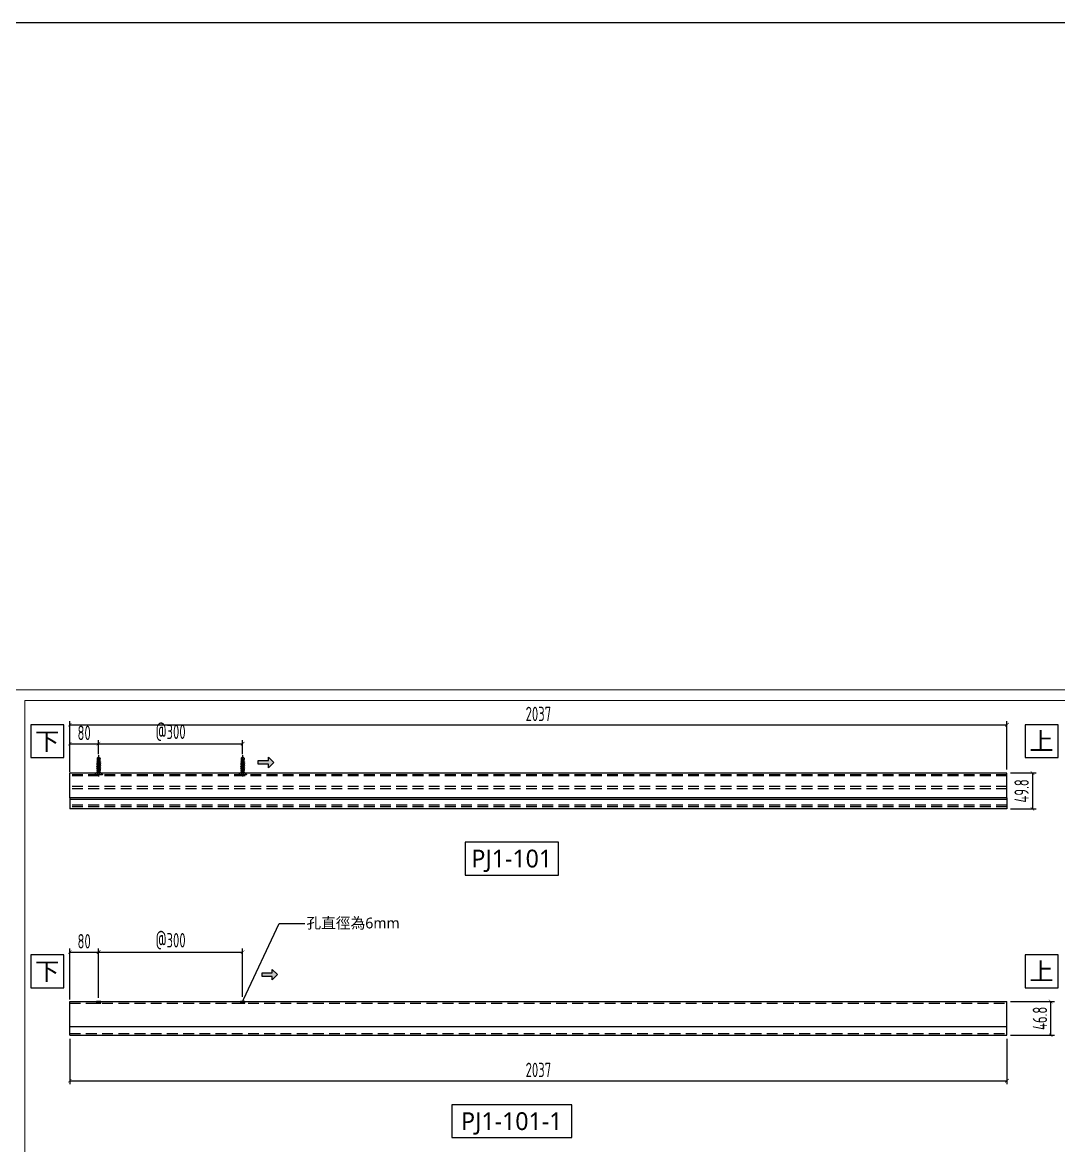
# Model space of a CAD drawing. Extents: x -3378 to 102197, y -3799 to 48702.
# Drawn here: x 16450 to 17888, y 8499 to 10058 of the extents above; entities that cross this region are included whole.
import ezdxf
from ezdxf import colors
from ezdxf.entities.mleader import LeaderData, LeaderLine
from ezdxf.enums import TextEntityAlignment as Align
from ezdxf.math import Vec2, Vec3

# ---------------------------------------------------------------- set-up
doc = ezdxf.new("R2010")
doc.units = 0
doc.set_wipeout_variables(frame=1)
doc.linetypes.add('CENTER', pattern=[2, 1.25, -0.25, 0.25, -0.25])
doc.linetypes.add('HIDDEN', pattern=[0.375, 0.25, -0.125])
for name, color, linetype in [('ARR', 6, 'Continuous'), ('BZ_标注', 4, 'Continuous'), ('DIM', 173, 'Continuous'), ('ENT', 3, 'Continuous'), ('GM_ANNO_LABL', 4, 'Continuous'), ('GM_ANNO_TEXT', 7, 'Continuous'), ('螺絲 固定五金 FASTENERS', 124, 'Continuous'), ('視覺模型鋁擠型暫替', 4, 'Continuous'), ('金屬面材 METAL PANEL', 2, 'Continuous'), ('镀锌钢板', 3, 'Continuous'), ('隱藏線 HIDDEN', 8, 'HIDDEN')]:
    doc.layers.add(name, color=color, linetype=linetype)
doc.layers.add('GM_CNST', color=171, linetype='Continuous', lineweight=5, plot=False)
doc.styles.add('CHINESE', font='ros1.shx', dxfattribs={"width": 0.75, "bigfont": 'hztxt.shx'})
doc.styles.add('GM', font='')
doc.styles.get('GM').set_extended_font_data('Microsoft JhengHei')
doc.dimstyles.new('F-05', dxfattribs={"dimscale": 5, "dimtxt": 4, "dimasz": 1, "dimexe": 1, "dimexo": 1, "dimgap": 1, "dimtad": 1, "dimdec": 1, "dimzin": 12, "dimdsep": 46, "dimtxsty": 'CHINESE', "dimblk": 'ARCHTICK', "dimcen": 0, "dimclrd": 4, "dimclre": 4, "dimclrt": 1, "dimadec": 0, "dimazin": 3, "dimtfac": 1, "dimtdec": 1, "dimtix": 1, "dimtofl": 0, "dimtmove": 2, "dimatfit": 3, "dimfxl": 1, "dimtolj": 1, "dimtzin": 0, "dimarcsym": 0})

# ---------------------------------------------------------------- blocks, each defined once
blk = doc.blocks.new('TK')
at = {"lineweight": 0}
blk.add_3dface([(3, 5), (415, 5), (415, 294), (3, 294)], dxfattribs=at)
at = {"layer": 'GM_CNST'}
blk.add_lwpolyline([(3, 294), (415, 294), (415, 30.55), (3, 30.55)], close=True, dxfattribs=at)
at = {"layer": 'GM_CNST', "linetype": 'Continuous', "lineweight": 0}
blk.add_3dface([(420, 0), (0, 0), (0, 297), (420, 297)], dxfattribs=at)
at = {"layer": 'GM_ANNO_TEXT', "style": 'GM'}
for tag, p in [('繪圖者', (109.3, 23.05)), ('比例尺', (166.71, 23.04)), ('設計者', (109.3, 9.56)), ('單位', (138.49, 9.62)), ('日期', (166.62, 9.45))]:
    blk.add_attdef(tag, text='', height=2.56, dxfattribs=at).set_placement(p, align=Align.CENTER)
for tag, p in [('業主', (283.43, 26.37)), ('圖名', (283.48, 9.14))]:
    blk.add_attdef(tag, text='', height=2.56, dxfattribs=at).set_placement(p, align=Align.MIDDLE_LEFT)
for p in [(389.45, 19.37), (359.78, 12.56), (389.45, 13.69), (389.45, 8.01)]:
    blk.add_attdef('加工編號', text='', height=2.56, dxfattribs=at).set_placement(p, align=Align.MIDDLE)
blk = doc.blocks.new('_ArchTick')
at = {"color": 0, "linetype": 'ByBlock', "const_width": 0.15}
blk.add_lwpolyline([(-0.5, -0.5), (0.5, 0.5)], dxfattribs=at)
blk = doc.blocks.new('*D1006')
at = {"layer": 'Defpoints', "color": 0, "ltscale": 10, "transparency": 16777216}
for p in [(16515.9, 8652.1), (17816.6, 8652.1, 0), (17816.6, 8588.9)]:
    blk.add_point(p, dxfattribs=at)
at = {"layer": 'DIM', "color": 4, "lineweight": -2, "ltscale": 10, "transparency": 16777216}
for p, q in [((16515.9, 8647.1), (16515.9, 8583.9)), ((17816.6, 8647.1), (17816.6, 8583.9)), ((16515.9, 8588.9), (17816.6, 8588.9))]:
    blk.add_line(p, q, dxfattribs=at)
at = {"layer": 'DIM', "color": 4, "lineweight": -2, "ltscale": 10, "transparency": 16777216, "xscale": 5, "yscale": 5, "zscale": 5, "rotation": 180}
blk.add_blockref('_ArchTick', (16515.9, 8588.9), dxfattribs=at)
at = {"layer": 'DIM', "color": 4, "lineweight": -2, "ltscale": 10, "transparency": 16777216, "xscale": 5, "yscale": 5, "zscale": 5}
blk.add_blockref('_ArchTick', (17816.6, 8588.9), dxfattribs=at)
at = {"layer": 'DIM', "color": 1, "ltscale": 10, "transparency": 16777216, "insert": (17166.3, 8603.9), "char_height": 20, "attachment_point": 5, "style": 'CHINESE'}
blk.add_mtext('\\A1;2037', dxfattribs=at)
blk = doc.blocks.new('*D1007')
at = {"layer": 'Defpoints', "color": 0, "ltscale": 10, "transparency": 16777216}
for p in [(17816.6, 8698.9), (17877.4, 8698.9), (17816.6, 8652.1)]:
    blk.add_point(p, dxfattribs=at)
at = {"layer": 'DIM', "color": 4, "lineweight": -2, "ltscale": 10, "transparency": 16777216}
for p, q in [((17821.6, 8698.9), (17882.4, 8698.9)), ((17877.4, 8652.1), (17877.4, 8698.9)), ((17821.6, 8652.1), (17882.4, 8652.1))]:
    blk.add_line(p, q, dxfattribs=at)
at = {"layer": 'DIM', "color": 4, "lineweight": -2, "ltscale": 10, "transparency": 16777216, "xscale": 5, "yscale": 5, "zscale": 5}
for p, rotation in [((17877.4, 8698.9), 90), ((17877.4, 8652.1), 270)]:
    blk.add_blockref('_ArchTick', p, dxfattribs=dict(at, rotation=rotation))
at = {"layer": 'DIM', "color": 1, "ltscale": 10, "transparency": 16777216, "insert": (17862.4, 8675.5), "char_height": 20, "attachment_point": 5, "rotation": 90, "style": 'CHINESE'}
blk.add_mtext('\\A1;46.8', dxfattribs=at)
blk = doc.blocks.new('*U898')
blk.add_wipeout([(-5.82, 1.6), (5.82, 1.6), (5.82, -1.6), (-5.82, -1.6)])
blk.add_lwpolyline([(-5.82, 1.6), (5.82, 1.6), (5.82, -1.6), (-5.82, -1.6)], close=True)
at = {"layer": 'GM_ANNO_TEXT', "ltscale": 0.3, "style": 'GM', "flags": 8}
blk.add_attdef('01', text='', height=1.73, dxfattribs=at).set_placement((0, 0), align=Align.MIDDLE_CENTER)
blk = doc.blocks.new('*D998')
at = {"layer": 'Defpoints', "color": 0, "ltscale": 10, "transparency": 16777216}
for p in [(16555.9, 8767.5), (16515.9, 8696.6), (16555.9, 8698.9)]:
    blk.add_point(p, dxfattribs=at)
at = {"layer": 'DIM', "color": 4, "lineweight": -2, "ltscale": 10, "transparency": 16777216}
for p, q in [((16515.9, 8701.6), (16515.9, 8772.5)), ((16515.9, 8767.5), (16555.9, 8767.5)), ((16555.9, 8703.9), (16555.9, 8772.5))]:
    blk.add_line(p, q, dxfattribs=at)
at = {"layer": 'DIM', "color": 4, "lineweight": -2, "ltscale": 10, "transparency": 16777216, "xscale": 5, "yscale": 5, "zscale": 5, "rotation": 180}
blk.add_blockref('_ArchTick', (16515.9, 8767.5), dxfattribs=at)
at = {"layer": 'DIM', "color": 4, "lineweight": -2, "ltscale": 10, "transparency": 16777216, "xscale": 5, "yscale": 5, "zscale": 5}
blk.add_blockref('_ArchTick', (16555.9, 8767.5), dxfattribs=at)
at = {"layer": 'DIM', "color": 1, "ltscale": 10, "transparency": 16777216, "insert": (16535.9, 8782.5), "char_height": 20, "attachment_point": 5, "style": 'CHINESE'}
blk.add_mtext('\\A1;80', dxfattribs=at)
blk = doc.blocks.new('*D999')
at = {"layer": 'Defpoints', "color": 0, "ltscale": 10, "transparency": 16777216}
for p in [(16755.9, 8767.5), (16555.9, 8698.9), (16755.9, 8700.4)]:
    blk.add_point(p, dxfattribs=at)
at = {"layer": 'DIM', "color": 4, "lineweight": -2, "ltscale": 10, "transparency": 16777216}
for p, q in [((16555.9, 8703.9), (16555.9, 8772.5)), ((16555.9, 8767.5), (16755.9, 8767.5)), ((16755.9, 8705.4), (16755.9, 8772.5))]:
    blk.add_line(p, q, dxfattribs=at)
at = {"layer": 'DIM', "color": 4, "lineweight": -2, "ltscale": 10, "transparency": 16777216, "xscale": 5, "yscale": 5, "zscale": 5, "rotation": 180}
blk.add_blockref('_ArchTick', (16555.9, 8767.5), dxfattribs=at)
at = {"layer": 'DIM', "color": 4, "lineweight": -2, "ltscale": 10, "transparency": 16777216, "xscale": 5, "yscale": 5, "zscale": 5}
blk.add_blockref('_ArchTick', (16755.9, 8767.5), dxfattribs=at)
at = {"layer": 'DIM', "color": 1, "ltscale": 10, "transparency": 16777216, "insert": (16655.9, 8782.5), "char_height": 20, "attachment_point": 5, "style": 'CHINESE'}
blk.add_mtext('\\A1;@300', dxfattribs=at)
blk = doc.blocks.new('*U1299')
at = {"layer": 'ARR', "color": 0, "linetype": 'ByBlock', "ltscale": 0.3}
for p, q in [((0, 5.3), (0, -5.3)), ((0.3, 5.3), (0, 5.3)), ((3.1, 2.5), (0.3, 5.3)), ((0.3, -5.3), (0.3, 5.3)), ((3.1, -2.5), (3.1, 2.5)), ((4.6, 2.5), (4, -0.6)), ((5, 1.9), (5.7, 1.9)), ((5.1, -2.5), (6.1, 2.5)), ((6.6, -2.5), (7.6, 2.5)), ((6.6, 1.9), (7.3, 1.9)), ((8.1, 1.9), (8.9, 1.9)), ((8.2, -2.5), (9.2, 2.5)), ((9.7, 1.9), (10.5, 1.9)), ((9.8, -2.5), (10.8, 2.5)), ((11.3, 1.9), (12.1, 1.9)), ((11.4, -2.5), (12.4, 2.5)), ((12.9, 1.9), (13.8, 1.9)), ((13.2, -2.5), (14.2, 2.5)), ((14.7, -2.5), (15.7, 2.5)), ((14.7, 1.9), (15.4, 1.9)), ((16.2, 1.9), (17.1, 1.9)), ((16.5, -2.5), (17.5, 2.5)), ((17.9, 2.1), (21.9, 2.1)), ((18.1, -2.5), (18.7, 0.6)), ((24.8, 0.1), (23.1, 2.1)), ((24.8, 0.1), (24.9, 0.1)), ((25, 0), (25, 0)), ((0, -5.3), (0.3, -5.3)), ((0.3, -5.3), (3.1, -2.5)), ((4.7, -1.9), (4.3, -1.9)), ((6.3, -1.9), (5.6, -1.9)), ((7.9, -1.9), (7.1, -1.9)), ((9.5, -1.9), (8.7, -1.9)), ((11.1, -1.9), (10.3, -1.9)), ((12.8, -1.9), (11.9, -1.9)), ((14.4, -1.9), (13.7, -1.9)), ((16.1, -1.9), (15.2, -1.9)), ((17.7, -1.9), (17, -1.9)), ((23.1, -2.1), (18.5, -2.1)), ((24.8, -0.1), (23.1, -2.1)), ((24.8, -0.1), (24.9, -0.1))]:
    blk.add_line(p, q, dxfattribs=at)
at = {"layer": 'ARR', "color": 0, "linetype": 'CENTER', "ltscale": 0.87}
blk.add_line((27, 0), (-2.6, 0), dxfattribs=at)
at = {"layer": 'ARR', "color": 0, "linetype": 'ByBlock', "ltscale": 0.3}
blk.add_lwpolyline([(0, -1.6, 0.048054), (2.7, -0.7, 0.292428), (3.1, 0, 0.292428), (2.7, 0.7, 0.048054), (0, 1.6, 0.048054)], format="xyb", dxfattribs=at)
for points in [[(4.6, 2.5), (5, 1.9), (4, -0.6), (4.2, 2.1), (4.5, 2.5)], [(6.1, 2.5), (5.7, 1.9), (4.7, -1.9), (5.1, -2.5), (5.2, -2.5), (5.6, -1.9), (6.6, 1.9), (6.2, 2.5)], [(7.6, 2.5), (7.3, 1.9), (6.3, -1.9), (6.6, -2.5), (6.8, -2.5), (7.1, -1.9), (8.1, 1.9), (7.8, 2.5)], [(9.2, 2.5), (8.9, 1.9), (7.9, -1.9), (8.2, -2.5), (8.4, -2.5), (8.7, -1.9), (9.7, 1.9), (9.4, 2.5)], [(10.8, 2.5), (10.5, 1.9), (9.5, -1.9), (9.8, -2.5), (10, -2.5), (10.3, -1.9), (11.3, 1.9), (11, 2.5)], [(12.4, 2.5), (12.1, 1.9), (11.1, -1.9), (11.4, -2.5), (11.6, -2.5), (11.9, -1.9), (12.9, 1.9), (12.6, 2.5)], [(14.2, 2.5), (13.8, 1.9), (12.8, -1.9), (13.2, -2.5), (13.3, -2.5), (13.7, -1.9), (14.7, 1.9), (14.3, 2.5)], [(15.7, 2.5), (15.4, 1.9), (14.4, -1.9), (14.7, -2.5), (14.9, -2.5), (15.2, -1.9), (16.2, 1.9), (15.9, 2.5)], [(17.5, 2.5), (17.1, 1.9), (16.1, -1.9), (16.5, -2.5), (16.6, -2.5), (17, -1.9), (18, 1.9), (17.6, 2.5)], [(18.1, -2.5), (17.7, -1.9), (18.7, 0.6), (18.5, -2.1), (18.2, -2.5)]]:
    blk.add_lwpolyline(points, close=True, dxfattribs=at)
for centre, radius, start, end in [((4.3, 3.3), 1.44, 215.78, 268.0331), ((19.9, 0.3), 1.2, 123.848, 303.848), ((22.5, -4.9), 7.01, 85.0459, 118.3542), ((23.9, -6.9), 7.01, 81.992, 118.3542), ((24.9, -1.7), 1.82, 92.3135, 191.1383), ((24.9, 0), 0.05, 0, 90), ((4.3, -3.3), 1.44, 89.8645, 144.22), ((24.9, 0), 0.05, 270, 0)]:
    blk.add_arc(centre, radius, start, end, dxfattribs=at)
blk = doc.blocks.new('*U36')
at = {"layer": 'ENT', "color": 0, "linetype": 'ByBlock'}
blk.add_blockref('*U1299', (0, 0), dxfattribs=at)
blk = doc.blocks.new('*D1000')
at = {"layer": 'Defpoints', "color": 0, "ltscale": 10, "transparency": 16777216}
for p in [(16555.9, 9056.9), (16555.9, 9037.2, 0), (16515.9, 9012.3)]:
    blk.add_point(p, dxfattribs=at)
at = {"layer": 'DIM', "color": 4, "lineweight": -2, "ltscale": 10, "transparency": 16777216}
for p, q in [((16515.9, 9017.3), (16515.9, 9061.9)), ((16555.9, 9042.2), (16555.9, 9061.9)), ((16515.9, 9056.9), (16555.9, 9056.9))]:
    blk.add_line(p, q, dxfattribs=at)
at = {"layer": 'DIM', "color": 4, "lineweight": -2, "ltscale": 10, "transparency": 16777216, "xscale": 5, "yscale": 5, "zscale": 5, "rotation": 180}
blk.add_blockref('_ArchTick', (16515.9, 9056.9), dxfattribs=at)
at = {"layer": 'DIM', "color": 4, "lineweight": -2, "ltscale": 10, "transparency": 16777216, "xscale": 5, "yscale": 5, "zscale": 5}
blk.add_blockref('_ArchTick', (16555.9, 9056.9), dxfattribs=at)
at = {"layer": 'DIM', "color": 1, "ltscale": 10, "transparency": 16777216, "insert": (16535.9, 9071.9), "char_height": 20, "attachment_point": 5, "style": 'CHINESE'}
blk.add_mtext('\\A1;80', dxfattribs=at)
blk = doc.blocks.new('*D1001')
at = {"layer": 'Defpoints', "color": 0, "ltscale": 10, "transparency": 16777216}
for p in [(16755.9, 9056.9), (16555.9, 9042.2), (16755.9, 9037.2, 0)]:
    blk.add_point(p, dxfattribs=at)
at = {"layer": 'DIM', "color": 4, "lineweight": -2, "ltscale": 10, "transparency": 16777216}
for p, q in [((16555.9, 9047.2), (16555.9, 9061.9)), ((16755.9, 9042.2), (16755.9, 9061.9)), ((16555.9, 9056.9), (16755.9, 9056.9))]:
    blk.add_line(p, q, dxfattribs=at)
at = {"layer": 'DIM', "color": 4, "lineweight": -2, "ltscale": 10, "transparency": 16777216, "xscale": 5, "yscale": 5, "zscale": 5, "rotation": 180}
blk.add_blockref('_ArchTick', (16555.9, 9056.9), dxfattribs=at)
at = {"layer": 'DIM', "color": 4, "lineweight": -2, "ltscale": 10, "transparency": 16777216, "xscale": 5, "yscale": 5, "zscale": 5}
blk.add_blockref('_ArchTick', (16755.9, 9056.9), dxfattribs=at)
at = {"layer": 'DIM', "color": 1, "ltscale": 10, "transparency": 16777216, "insert": (16655.9, 9071.9), "char_height": 20, "attachment_point": 5, "style": 'CHINESE'}
blk.add_mtext('\\A1;@300', dxfattribs=at)
blk = doc.blocks.new('*D1002')
at = {"layer": 'Defpoints', "color": 0, "ltscale": 10, "transparency": 16777216}
for p in [(17816.6, 9083.2), (16515.9, 9016.2, 0), (17816.6, 9016.2, 0)]:
    blk.add_point(p, dxfattribs=at)
at = {"layer": 'DIM', "color": 4, "lineweight": -2, "ltscale": 10, "transparency": 16777216}
for p, q in [((16515.9, 9021.2), (16515.9, 9088.2)), ((16515.9, 9083.2), (17816.6, 9083.2)), ((17816.6, 9021.2), (17816.6, 9088.2))]:
    blk.add_line(p, q, dxfattribs=at)
at = {"layer": 'DIM', "color": 4, "lineweight": -2, "ltscale": 10, "transparency": 16777216, "xscale": 5, "yscale": 5, "zscale": 5, "rotation": 180}
blk.add_blockref('_ArchTick', (16515.9, 9083.2), dxfattribs=at)
at = {"layer": 'DIM', "color": 4, "lineweight": -2, "ltscale": 10, "transparency": 16777216, "xscale": 5, "yscale": 5, "zscale": 5}
blk.add_blockref('_ArchTick', (17816.6, 9083.2), dxfattribs=at)
at = {"layer": 'DIM', "color": 1, "ltscale": 10, "transparency": 16777216, "insert": (17166.3, 9098.2), "char_height": 20, "attachment_point": 5, "style": 'CHINESE'}
blk.add_mtext('\\A1;2037', dxfattribs=at)
blk = doc.blocks.new('*D994')
at = {"layer": 'Defpoints', "color": 0, "ltscale": 10, "transparency": 16777216}
for p in [(17816.6, 9016.2, 0), (17816.6, 8966.4, 0), (17852, 8966.4)]:
    blk.add_point(p, dxfattribs=at)
at = {"layer": 'DIM', "color": 4, "lineweight": -2, "ltscale": 10, "transparency": 16777216}
for p, q in [((17821.6, 9016.2), (17857, 9016.2)), ((17852, 9016.2), (17852, 8966.4)), ((17821.6, 8966.4), (17857, 8966.4))]:
    blk.add_line(p, q, dxfattribs=at)
at = {"layer": 'DIM', "color": 4, "lineweight": -2, "ltscale": 10, "transparency": 16777216, "xscale": 5, "yscale": 5, "zscale": 5}
for p, rotation in [((17852, 9016.2), 90), ((17852, 8966.4), 270)]:
    blk.add_blockref('_ArchTick', p, dxfattribs=dict(at, rotation=rotation))
at = {"layer": 'DIM', "color": 1, "ltscale": 10, "transparency": 16777216, "insert": (17837, 8991.3), "char_height": 20, "attachment_point": 5, "rotation": 90, "style": 'CHINESE'}
blk.add_mtext('\\A1;49.8', dxfattribs=at)
blk = doc.blocks.new('*U899')
blk.add_wipeout([(-4.53, 1.6), (4.53, 1.6), (4.53, -1.6), (-4.53, -1.6)])
blk.add_lwpolyline([(-4.53, 1.6), (4.53, 1.6), (4.53, -1.6), (-4.53, -1.6)], close=True)
at = {"layer": 'GM_ANNO_TEXT', "ltscale": 0.3, "style": 'GM', "flags": 8}
blk.add_attdef('01', text='', height=1.73, dxfattribs=at).set_placement((0, 0), align=Align.MIDDLE_CENTER)
blk = doc.blocks.new('_Dot')
at = {"color": 0, "linetype": 'ByBlock', "lineweight": -2}
blk.add_line((-0.5, 0), (-1, 0), dxfattribs=at)
at = {"color": 0, "linetype": 'ByBlock', "const_width": 0.5}
blk.add_lwpolyline([(-0.25, 0, 1), (0.25, 0, 1)], format="xyb", close=True, dxfattribs=at)
blk = doc.blocks.new('*U1468')
blk.add_hatch(color=256).paths.add_polyline_path([(0, 0), (6.3, -6.3), (6.3, -2.2), (18.6, -2.2), (18.6, 2.2), (6.3, 2.2), (6.3, 6.3)])
at = {"color": 0, "linetype": 'Continuous'}
blk.add_lwpolyline([(0, 0), (6.3, -6.3), (6.3, -2.2), (18.6, -2.2), (18.6, 2.2), (6.3, 2.2), (6.3, 6.3)], close=True, dxfattribs=at)
blk = doc.blocks.new('*U1277')
blk.add_wipeout([(-1.6, 1.6), (1.6, 1.6), (1.6, -1.6), (-1.6, -1.6)])
blk.add_lwpolyline([(-1.6, 1.6), (1.6, 1.6), (1.6, -1.6), (-1.6, -1.6)], close=True)
at = {"layer": 'GM_ANNO_TEXT', "ltscale": 0.3, "style": 'GM', "flags": 8}
blk.add_attdef('01', text='', height=1.73, dxfattribs=at).set_placement((0, 0), align=Align.MIDDLE_CENTER)
blk = doc.blocks.new('*U1278')
blk.add_wipeout([(-1.6, 1.6), (1.6, 1.6), (1.6, -1.6), (-1.6, -1.6)])
blk.add_lwpolyline([(-1.6, 1.6), (1.6, 1.6), (1.6, -1.6), (-1.6, -1.6)], close=True)
at = {"layer": 'GM_ANNO_TEXT', "ltscale": 0.3, "style": 'GM', "flags": 8}
blk.add_attdef('01', text='', height=1.73, dxfattribs=at).set_placement((0, 0), align=Align.MIDDLE_CENTER)

msp = doc.modelspace()

# ---------------------------------------------------------------- linework, layer by layer
at = {"layer": '視覺模型鋁擠型暫替', "color": 1, "linetype": 'Continuous'}
for centre in [(16555.892, 8700.406), (16755.892, 8700.406)]:
    msp.add_arc(centre, 3.365, 206.765415, 333.066389, dxfattribs=at)
at = {"layer": '金屬面材 METAL PANEL'}
for p, q in [((16515.89, 8981.551, 0), (16515.89, 8966.357, 0)), ((17816.648, 8979.528, 0), (16515.89, 8979.528, 0)), ((17816.648, 8981.551, 0.001), (17816.648, 8966.357, 0.001)), ((17816.648, 8966.357, 0), (16515.89, 8966.357, 0))]:
    msp.add_line(p, q, dxfattribs=at)
at = {"layer": '金屬面材 METAL PANEL', "elevation": 0}
for points in [[(16552.888, 8698.89), (16552.888, 8696.59), (16558.892, 8696.581), (16558.892, 8698.881)], [(16752.888, 8698.89), (16752.888, 8696.59), (16758.892, 8696.581), (16758.892, 8698.881)]]:
    msp.add_lwpolyline(points, close=True, dxfattribs=at)
at = {"layer": '镀锌钢板'}
for p, q in [((17816.648, 9016.159, 0), (16515.89, 9016.159, 0)), ((17816.648, 8981.551, 0), (16515.89, 8981.551, 0)), ((16515.89, 8698.886), (17816.648, 8698.886, 0)), ((16515.89, 8652.084, 0), (16515.89, 8698.886, 0)), ((17816.648, 8652.084, 0), (17816.648, 8698.886, 0)), ((16515.89, 8664.278), (17816.648, 8664.278, 0)), ((16515.89, 8652.084), (17816.648, 8652.084, 0))]:
    msp.add_line(p, q, dxfattribs=at)
at = {"layer": '镀锌钢板', "ltscale": 10}
for p, q in [((16515.89, 8981.551, 0), (16515.89, 9016.159, 0)), ((17816.648, 8981.551, 0), (17816.648, 9016.159, 0.001))]:
    msp.add_line(p, q, dxfattribs=at)
at = {"layer": '隱藏線 HIDDEN', "ltscale": 60}
for p, q in [((17816.648, 9013.859, 0), (16515.89, 9013.859, 0)), ((17816.648, 9012.259, 0), (16515.89, 9012.259, 0)), ((17816.648, 8997.357, 0), (16515.89, 8997.357, 0)), ((17816.648, 8994.357, 0), (16515.89, 8994.357, 0)), ((17816.648, 8971.657, 0), (16515.89, 8971.657, 0)), ((17816.648, 8969.357, 0), (16515.89, 8969.357, 0)), ((16515.89, 8696.586), (17816.648, 8696.586, 0)), ((16515.89, 8654.384), (17816.648, 8654.384, 0))]:
    msp.add_line(p, q, dxfattribs=at)

# ---------------------------------------------------------------- block references
at = {"xscale": 5, "yscale": 5, "zscale": 5}
msp.add_blockref('TK', (16438.793, 7646.705), dxfattribs=at)
at = {"layer": 'BZ_标注', "xscale": -1.15794349234784, "yscale": 1.157943492362392, "zscale": 1.157943492357573}
for p in [(16799.142, 9030.784), (16804.294, 8736.233)]:
    msp.add_blockref('*U1468', p, dxfattribs=at)
at = {"layer": '螺絲 固定五金 FASTENERS', "xscale": -1, "rotation": 270}
for p in [(16555.89, 9013.859), (16755.826, 9013.859)]:
    msp.add_blockref('*U36', p, dxfattribs=at)

# ---------------------------------------------------------------- dimensions: what is measured, and where the dimension line sits
at = {"layer": 'DIM', "ltscale": 10}
for base, p1, p2, text, picture, middle in [((17816.648, 9083.239, 0), (16515.89, 9016.159, 0), (17816.648, 9016.159, 0.001), '2037', '*D1002', (17166.269, 9098.239, 0)), ((16555.89, 9056.897, 0), (16515.89, 9012.259, 0), (16555.89, 9037.209), '80', '*D1000', (16535.89, 9071.897, 0)), ((16755.892, 9056.897, 0), (16555.89, 9042.209, 0), (16755.892, 9037.157), '@300', '*D1001', (16655.891, 9071.897, 0)), ((16755.892, 8767.54), (16555.89, 8698.886), (16755.892, 8700.406), '@300', '*D999', (16655.891, 8782.54)), ((16555.89, 8767.54), (16515.89, 8696.586), (16555.89, 8698.886), '80', '*D998', (16535.89, 8782.54)), ((17816.648, 8588.911), (16515.89, 8652.084), (17816.648, 8652.084, 0), '2037', '*D1006', (17166.269, 8603.911))]:
    dim = msp.add_linear_dim(base=base, p1=p1, p2=p2, text=text, dimstyle='F-05', dxfattribs=at)
    dim.commit()
    dim.dimension.update_dxf_attribs({"geometry": picture, "text_midpoint": middle})
for base, p1, p2, picture, middle in [((17851.987, 8966.357, 0), (17816.648, 9016.159, 0.001), (17816.648, 8966.357, 0), '*D994', (17836.987, 8991.258, 0)), ((17877.371, 8698.886, 0), (17816.648, 8652.084, 0), (17816.648, 8698.886, 0), '*D1007', (17862.371, 8675.485, 0))]:
    dim = msp.add_linear_dim(base=base, p1=p1, p2=p2, angle=90, dimstyle='F-05', dxfattribs=at)
    dim.commit()
    dim.dimension.update_dxf_attribs({"geometry": picture, "text_midpoint": middle})

# ---------------------------------------------------------------- leaders
at = {"layer": 'GM_ANNO_LABL'}
ml = msp.add_multileader_mtext('Standard', dxfattribs=at)
ml.set_content('{\\fMicrosoft JhengHei|b0|i0|c136|p34;孔直徑為}6{\\fMicrosoft JhengHei|b0|i0|c136|p34;mm}', color=256, style='GM')
ml.set_leader_properties()
ml.set_arrow_properties(name='DOT')
ml.build(insert=Vec2(0, 0))
ml.multileader.update_dxf_attribs({"arrow_head_size": 3})
ctx = ml.context
ctx.base_point, ctx.char_height, ctx.arrow_head_size, ctx.plane_origin = Vec3(16842.275, 8807.295), 15, 3, Vec3(16806.699, 8705.664)
notes = []
notes.append((ctx, [(0, (1, 1, 0), (16806.699, 8807.295), (1, 0), 35.576, [(0, [(16755.89, 8698.886)], 0, [])])]))
ctx.mtext.insert, ctx.mtext.flow_direction = Vec3(16844.275, 8815.342), 5
for ctx, leaders in notes:
    for number, flags, end, landing, length, lines in leaders:
        leader = LeaderData()
        leader.index, (leader.has_last_leader_line, leader.has_dogleg_vector, leader.attachment_direction) = number, flags
        leader.last_leader_point, leader.dogleg_vector, leader.dogleg_length = Vec3(end), Vec3(landing), length
        for number, points, colour, breaks in lines:
            line = LeaderLine()
            line.index, line.vertices, line.color, line.breaks = number, Vec3.list(points), colors.encode_raw_color(colour), breaks
            leader.lines.append(line)
        ctx.leaders.append(leader)

# ---------------------------------------------------------------- next in the draw order: block references
at = {"layer": 'GM_ANNO_LABL', "ltscale": 0.3}
ref = msp.add_blockref('*U899', (17129.365, 8897.383), dxfattribs=dict(at, xscale=-14.28571431275816, yscale=14.28571431275816, zscale=14.28571431275816))
ref.add_attrib('01', 'PJ1-101', dxfattribs={"layer": 'GM_ANNO_TEXT', "ltscale": 0.3, "height": 24.6429, "style": 'GM', "flags": 8}).set_placement((17129.365, 8897.383), align=Align.MIDDLE_CENTER)
ref = msp.add_blockref('*U898', (17129.365, 8532.745), dxfattribs=dict(at, xscale=-14.28571431275816, yscale=14.28571431275816, zscale=14.28571431275816))
ref.add_attrib('01', 'PJ1-101-1', dxfattribs={"layer": 'GM_ANNO_TEXT', "ltscale": 0.3, "height": 24.6429, "style": 'GM', "flags": 8}).set_placement((17129.365, 8532.745), align=Align.MIDDLE_CENTER)

# ---------------------------------------------------------------- next in the draw order: linework, layer by layer
at = {"layer": 'DIM', "ltscale": 10}
msp.add_lwpolyline([(7559.9, 10058.384), (20531.085, 10058.384), (20531.085, 4217.96), (7559.9, 4217.96)], close=True, dxfattribs=at)

# ---------------------------------------------------------------- next in the draw order: block references
at = {"layer": 'GM_ANNO_LABL', "ltscale": 0.3}
ref = msp.add_blockref('*U1278', (16484.686, 9060.33, 0), dxfattribs=dict(at, xscale=-14.28571431275816, yscale=14.28571431275816, zscale=14.28571431275816))
ref.add_attrib('01', '下', dxfattribs={"layer": 'GM_ANNO_TEXT', "ltscale": 0.3, "height": 24.643, "style": 'GM', "flags": 8}).set_placement((16484.463, 9060.33, 0), align=Align.MIDDLE_CENTER)
ref = msp.add_blockref('*U1277', (17864.821, 9060.33, 0), dxfattribs=dict(at, xscale=-14.28571431275816, yscale=14.28571431275816, zscale=14.28571431275816))
ref.add_attrib('01', '上', dxfattribs={"layer": 'GM_ANNO_TEXT', "ltscale": 0.3, "height": 24.643, "style": 'GM', "flags": 8}).set_placement((17864.567, 9060.33, 0), align=Align.MIDDLE_CENTER)
ref = msp.add_blockref('*U1278', (16484.686, 8740.757, -0.001), dxfattribs=dict(at, xscale=-14.28571431275816, yscale=14.28571431275816, zscale=14.28571431275816))
ref.add_attrib('01', '下', dxfattribs={"layer": 'GM_ANNO_TEXT', "ltscale": 0.3, "height": 24.643, "style": 'GM', "flags": 8}).set_placement((16484.463, 8740.757, -0.001), align=Align.MIDDLE_CENTER)
ref = msp.add_blockref('*U1277', (17864.821, 8740.757, -0.001), dxfattribs=dict(at, xscale=-14.28571431275816, yscale=14.28571431275816, zscale=14.28571431275816))
ref.add_attrib('01', '上', dxfattribs={"layer": 'GM_ANNO_TEXT', "ltscale": 0.3, "height": 24.643, "style": 'GM', "flags": 8}).set_placement((17864.567, 8740.757, -0.001), align=Align.MIDDLE_CENTER)

doc.saveas('drawing.dxf')
